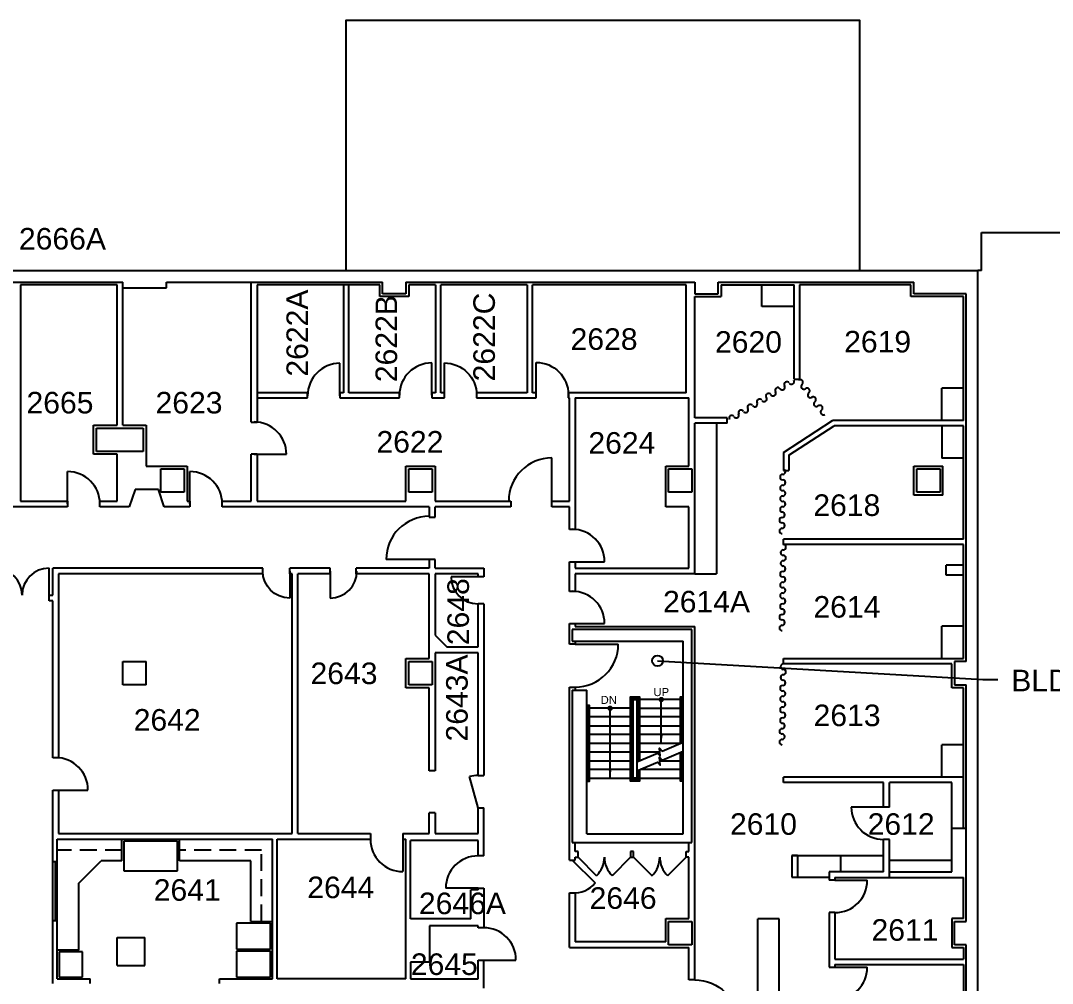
# Model space of a CAD drawing. Header units: inches. Extents: x 338 to 7662, y 1527 to 4766.
# Drawn here: x 2605 to 3754, y 3694 to 4766 of the extents above; entities that cross this region are included whole.
import ezdxf

# ---------------------------------------------------------------- set-up
doc = ezdxf.new("R2010")
doc.units = ezdxf.units.IN
doc.header["$LTSCALE"] = 150
doc.header["$MEASUREMENT"] = 0
doc.linetypes.add('HIDDEN2', pattern=[0.1875, 0.125, -0.0625])
doc.layers.get('0').update_dxf_attribs({"linetype": 'CONTINUOUS'})
for name, color, linetype in [('A-ANNO-TEXT', 4, 'CONTINUOUS'), ('A-ANNO-TEXT-STAIR', 4, 'CONTINUOUS'), ('A-ANNO-TX192', 4, 'CONTINUOUS'), ('A-COLS', 5, 'CONTINUOUS'), ('A-DOOR', 2, 'CONTINUOUS'), ('A-FLOR-CASE', 3, 'CONTINUOUS'), ('A-FLOR-CASE-UPPR', 3, 'HIDDEN2'), ('A-FLOR-HRAL', 1, 'CONTINUOUS'), ('A-FLOR-STRS', 2, 'CONTINUOUS'), ('A-FURN-EQUIP', 3, 'CONTINUOUS'), ('A-GLAZ', 2, 'CONTINUOUS'), ('A-GLAZ-SILL', 1, 'CONTINUOUS'), ('A-ROOF-LEVL-THICK', 3, 'CONTINUOUS'), ('A-WALL-FULL', 6, 'CONTINUOUS')]:
    doc.layers.add(name, color=color, linetype=linetype)
doc.styles.add('ARIAL', font='arial.ttf')
doc.styles.get("Standard").update_dxf_attribs({"font": 'simplex'})
doc.dimstyles.new('DIM-96', dxfattribs={"dimscale": 96, "dimtxt": 0.18, "dimasz": 0.09375, "dimexe": 0.18, "dimexo": 0.0625, "dimgap": 0.09, "dimtad": 0, "dimtih": 1, "dimtoh": 1, "dimdec": 4, "dimzin": 0, "dimdsep": 46, "dimlunit": 4, "dimtxsty": 'Standard', "dimblk": 'ARCHTICK', "dimcen": 0.09, "dimadec": 0, "dimazin": 0, "dimtfac": 1, "dimtdec": 4, "dimtofl": 0, "dimtmove": 2, "dimatfit": 3, "dimfxl": 0, "dimtolj": 1, "dimtzin": 0, "dimarcsym": 0})
doc.dimstyles.new('DIM1-4', dxfattribs={"dimscale": 48, "dimtxt": 0.09375, "dimasz": 0.125, "dimexe": 0.125, "dimexo": 0.09375, "dimgap": 0, "dimtad": 1, "dimdec": 6, "dimzin": 7, "dimdsep": 46, "dimlunit": 4, "dimtxsty": 'Standard', "dimsah": 1, "dimcen": 2.25, "dimdle": 1.5, "dimadec": 0, "dimazin": 0, "dimtfac": 1, "dimtdec": 6, "dimtix": 1, "dimtofl": 0, "dimtmove": 2, "dimatfit": 3, "dimfxl": 0, "dimtolj": 1, "dimtzin": 3, "dimarcsym": 0})

# ---------------------------------------------------------------- blocks, each defined once
blk = doc.blocks.new('RDOOR', base_point=(6216, 3180))
blk.add_line((6216, 3180), (6216, 3192))
blk.add_arc((6216, 3180), 12, 90, 180)
blk = doc.blocks.new('LDOOR', base_point=(5988, 1992))
blk.add_line((5988, 1992), (5988, 2004))
blk.add_arc((5988, 1992), 12, 0, 90)
blk = doc.blocks.new('TSTDOOR')
blk.add_line((0, 0), (0, 1))
blk.add_arc((0, 0), 1, 0, 90)
blk = doc.blocks.new('_ArchTick')
at = {"color": 0, "linetype": 'ByBlock', "const_width": 0.15}
blk.add_lwpolyline([(-0.5, -0.5), (0.5, 0.5)], dxfattribs=at)

msp = doc.modelspace()

# ---------------------------------------------------------------- linework, layer by layer
at = {"layer": 'A-ANNO-TEXT', "const_width": 3}
for points in [[(3316.9, 4010.2, 1), (3319.9, 4010.2, 1)], [(3259.9, 4000.5, 1), (3262.9, 4000.5, 1)]]:
    msp.add_lwpolyline(points, format="xyb", close=True, dxfattribs=at)
at = {"layer": 'A-ANNO-TEXT', "linetype": 'Continuous'}
for points in [[(3291, 3940.7), (3314, 3950.6), (3317, 3947.4), (3316.5, 3956.1), (3319.5, 3952.9), (3342.8, 3962.9)], [(3291, 3930.7), (3314, 3940.5), (3317, 3937.3), (3316.5, 3946.1), (3319.5, 3942.9), (3342.8, 3952.8)]]:
    msp.add_lwpolyline(points, dxfattribs=at)
at = {"layer": 'A-COLS'}
for p, q in [((2761, 4241), (2761, 4267)), ((2761, 4267), (2787, 4267)), ((2787, 4267), (2787, 4241)), ((3037.3, 4267), (3063.3, 4267)), ((3037.3, 4241), (3037.3, 4267)), ((3063.3, 4267), (3063.3, 4241)), ((3326.5, 4267), (3352.5, 4267)), ((3326.5, 4241), (3326.5, 4267)), ((3352.5, 4267), (3352.5, 4241)), ((3602.8, 4241), (3602.8, 4267)), ((3602.8, 4267), (3628.8, 4267)), ((3628.8, 4267), (3628.8, 4241)), ((2787, 4241), (2761, 4241)), ((3063.3, 4241), (3037.3, 4241)), ((3352.5, 4241), (3326.5, 4241)), ((3628.8, 4241), (3602.8, 4241)), ((2718.8, 4026.5), (2718.8, 4052.5)), ((2718.8, 4052.5), (2744.8, 4052.5)), ((2744.8, 4026.5), (2744.8, 4052.5)), ((3037.3, 4052.5), (3063.3, 4052.5)), ((3037.3, 4026.5), (3037.3, 4052.5)), ((3063.3, 4052.5), (3063.3, 4026.5)), ((2744.8, 4026.5), (2718.8, 4026.5)), ((3063.3, 4026.5), (3037.3, 4026.5)), ((3326.5, 3763.2), (3352.5, 3763.2)), ((3326.5, 3737.2), (3326.5, 3763.2)), ((3352.5, 3763.2), (3352.5, 3737.2)), ((3352.5, 3737.2), (3326.5, 3737.2))]:
    msp.add_line(p, q, dxfattribs=at)
at = {"layer": 'A-DOOR'}
for p, q in [((2636.6, 4126.5), (2636.6, 4156.5)), ((3114.3, 3889.7), (3104.9, 3924.5)), ((3565.9, 3890.5), (3529.9, 3890.5)), ((3219.3, 3831.5), (3244.7, 3806)), ((3225.8, 3834.8), (3246.4, 3814.1)), ((3284.2, 3834.8), (3263.6, 3814.1)), ((3287.5, 3834.8), (3308.2, 3814.1)), ((3346, 3834.8), (3325.3, 3814.1)), ((3511.8, 3809), (3547.8, 3809)), ((3120.6, 3720.2), (3156.6, 3720.2)), ((3511.8, 3712.2), (3547.8, 3712.2))]:
    msp.add_line(p, q, dxfattribs=at)
for centre, radius, start, end in [((3463.3, 4364.2), 3, 212.4047, 32.4047), ((3473.2, 4363.3), 3, 308.3907, 128.3907), ((3448.1, 4354.5), 3, 32.4047, 212.4047), ((3453.1, 4357.8), 3, 212.4047, 32.4047), ((3458.2, 4361), 3, 32.4047, 212.4047), ((3477, 4358.6), 3, 128.3907, 308.3907), ((3480.7, 4353.9), 3, 308.3907, 128.3907), ((3427.8, 4341.7), 3, 32.4047, 212.4047), ((3432.9, 4344.9), 3, 212.4047, 32.4047), ((3437.9, 4348.1), 3, 32.4047, 212.4047), ((3443, 4351.3), 3, 212.4047, 32.4047), ((3484.4, 4349.2), 3, 128.3907, 308.3907), ((3487.6, 4344.1), 3, 308.3907, 128.3907), ((3407.2, 4329.4), 3, 32.4047, 212.4047), ((3412.3, 4332.6), 3, 212.4047, 32.4047), ((3417.4, 4335.8), 3, 32.4047, 212.4047), ((3422.4, 4339.1), 3, 212.4047, 32.4047), ((3491.3, 4339.4), 3, 128.3907, 308.3907), ((3495, 4334.7), 3, 308.3907, 128.3907), ((3498.8, 4330), 3, 128.3907, 308.3907), ((3396.8, 4323.6), 3, 32.4047, 212.4047), ((3401.9, 4326.8), 3, 212.4047, 32.4047), ((3453.6, 4263.8), 3, 270, 90), ((3453.6, 4257.8), 3, 90, 270), ((3453.6, 4251.8), 3, 270, 90), ((3453.6, 4245.8), 3, 90, 270), ((3453.6, 4239.8), 3, 270, 90), ((3453.6, 4233.8), 3, 90, 270), ((3453.6, 4227.8), 3, 270, 90), ((3453.6, 4221.8), 3, 90, 270), ((3452.9, 4215.9), 3, 270, 90), ((3452.9, 4209.9), 3, 90, 270), ((3452.9, 4203.9), 3, 270, 90), ((3452.9, 4197.9), 3, 90, 270), ((3454.2, 4179.8), 3, 270, 90), ((3454.2, 4173.8), 3, 90, 270), ((3454.2, 4167.8), 3, 270, 90), ((3454.2, 4161.8), 3, 90, 270), ((2576.6, 4126.5), 30, 0, 90), ((2636.6, 4126.5), 30, 90, 180), ((3453.6, 4149.8), 3, 90, 270), ((3453.6, 4155.8), 3, 270, 90), ((3453.6, 4137.8), 3, 90, 270), ((3453.6, 4143.8), 3, 270, 90), ((3453.6, 4125.8), 3, 90, 270), ((3453.6, 4131.8), 3, 270, 90), ((3453.6, 4113.8), 3, 90, 270), ((3453.6, 4119.8), 3, 270, 90), ((3452.9, 4101.9), 3, 90, 270), ((3452.9, 4107.9), 3, 270, 90), ((3452.9, 4089.9), 3, 90, 270), ((3452.9, 4095.9), 3, 270, 90), ((3454.2, 4046.8), 3, 90, 270), ((3454.2, 4034.8), 3, 90, 270), ((3454.2, 4040.8), 3, 270, 90), ((3453.6, 4022.8), 3, 90, 270), ((3453.6, 4028.8), 3, 270, 90), ((3453.6, 4010.8), 3, 90, 270), ((3453.6, 4016.8), 3, 270, 90), ((3453.6, 3998.8), 3, 90, 270), ((3453.6, 4004.8), 3, 270, 90), ((3453.6, 3986.8), 3, 90, 270), ((3453.6, 3992.8), 3, 270, 90), ((3452.9, 3974.9), 3, 90, 270), ((3452.9, 3980.9), 3, 270, 90), ((3452.9, 3962.9), 3, 90, 270), ((3452.9, 3968.9), 3, 270, 90), ((3114.3, 3889.7), 36, 90, 105), ((3565.9, 3890.5), 36, 180, 270), ((3225.8, 3834.8), 29.2, 315, 0), ((3284.2, 3834.8), 29.2, 180, 225), ((3287.5, 3834.8), 29.2, 315, 0), ((3346, 3834.8), 29.2, 180, 225), ((3221.1, 3825.5), 30.6, 266.5431, 320.438), ((3511.8, 3809), 36, 270, 0), ((3120.6, 3720.2), 36, 0, 90), ((3511.8, 3712.2), 36, 270, 0)]:
    msp.add_arc(centre, radius, start, end, dxfattribs=at)
at = {"layer": 'A-FLOR-CASE'}
for p, q in [((3654.8, 4356.8), (3630.8, 4356.8)), ((3630.8, 4320.8), (3630.8, 4356.8)), ((3379.8, 4317.8), (3379.8, 4150)), ((3630.8, 4314.8), (3630.8, 4278.8)), ((3654.8, 4278.8), (3630.8, 4278.8)), ((3355.7, 4150), (3379.8, 4150)), ((3630.8, 4055.8), (3630.8, 4091.8)), ((3654.8, 4091.8), (3630.8, 4091.8)), ((3654.8, 3959.8), (3630.8, 3959.8)), ((3630.8, 3923.8), (3630.8, 3959.8)), ((2717.8, 3830.7), (2717.8, 3854.7)), ((2781.8, 3830.7), (2781.8, 3854.7)), ((2669.8, 3805.9), (2694.6, 3830.7)), ((2717.8, 3830.7), (2694.6, 3830.7)), ((2861.3, 3830.7), (2781.8, 3830.7)), ((2861.3, 3763.2), (2861.3, 3830.7)), ((3463.8, 3836.5), (3565.9, 3836.5)), ((3517.9, 3836.5), (3517.9, 3818.5)), ((3641.8, 3831.2), (3572.4, 3831.2)), ((2669.8, 3731.2), (2669.8, 3805.9)), ((3463.8, 3812.5), (3505.3, 3812.5)), ((2861.3, 3763.2), (2885.3, 3763.2)), ((3425.8, 3646.2), (3425.8, 3766.2)), ((3449.8, 3766.2), (3425.8, 3766.2)), ((3449.8, 3646.2), (3449.8, 3766.2)), ((2669.8, 3731.2), (2645.8, 3731.2))]:
    msp.add_line(p, q, dxfattribs=at)
at = {"layer": 'A-FLOR-CASE-UPPR'}
for p, q in [((2717.8, 3842.7), (2645.8, 3842.7)), ((2873.3, 3842.7), (2781.8, 3842.7)), ((2873.3, 3763.2), (2873.3, 3842.7))]:
    msp.add_line(p, q, dxfattribs=at)
at = {"layer": 'A-FLOR-HRAL'}
for points in [[(3294, 3931.9), (3294, 3919.5), (3284.2, 3919.5), (3284.2, 4013.2), (3294, 4013.2), (3294, 3942)], [(3292.5, 3931.3), (3292.5, 3921), (3285.8, 3921), (3285.8, 4011.8), (3292.5, 4011.8), (3292.5, 3941.4)], [(3339.8, 3961.6), (3339.8, 4013.2), (3342.8, 4013.2)], [(3341.2, 3962.2), (3341.2, 4011.8), (3342.8, 4011.8)], [(3235.5, 3919.5), (3238.5, 3919.5), (3238.5, 4003.5), (3235.5, 4003.5)], [(3235.5, 3921), (3237, 3921), (3237, 4002), (3235.5, 4002)], [(3342.8, 3921), (3341.2, 3921), (3341.2, 3952.2)], [(3342.8, 3919.5), (3339.8, 3919.5), (3339.8, 3951.6)]]:
    msp.add_lwpolyline(points, dxfattribs=at)
at = {"layer": 'A-FLOR-STRS'}
for p, q in [((3291, 4010.2), (3292.5, 4010.2)), ((3339.8, 4010.2), (3294, 4010.2)), ((3342.8, 4010.2), (3341.2, 4010.2)), ((3237, 4000.5), (3235.5, 4000.5)), ((3284.2, 4000.5), (3238.5, 4000.5)), ((3287.2, 4000.5), (3285.8, 4000.5)), ((3291, 4000.5), (3292.5, 4000.5)), ((3294, 4000.5), (3339.8, 4000.5)), ((3341.2, 4000.5), (3342.8, 4000.5)), ((3235.5, 3990.8), (3237, 3990.8)), ((3284.2, 3990.8), (3238.5, 3990.8)), ((3287.2, 3990.8), (3285.8, 3990.8)), ((3292.5, 3990.8), (3291, 3990.8)), ((3339.8, 3990.8), (3294, 3990.8)), ((3342.8, 3990.8), (3341.2, 3990.8)), ((3237, 3981), (3235.5, 3981)), ((3238.5, 3981), (3284.2, 3981)), ((3285.8, 3981), (3287.2, 3981)), ((3291, 3981), (3292.5, 3981)), ((3294, 3981), (3339.8, 3981)), ((3341.2, 3981), (3342.8, 3981)), ((3235.5, 3971.2), (3237, 3971.2)), ((3284.2, 3971.2), (3238.5, 3971.2)), ((3287.2, 3971.2), (3285.8, 3971.2)), ((3292.5, 3971.2), (3291, 3971.2)), ((3339.8, 3971.2), (3294, 3971.2)), ((3342.8, 3971.2), (3341.2, 3971.2)), ((3237, 3961.5), (3235.5, 3961.5)), ((3238.5, 3961.5), (3284.2, 3961.5)), ((3285.8, 3961.5), (3287.2, 3961.5)), ((3291, 3961.5), (3292.5, 3961.5)), ((3294, 3961.5), (3339.5, 3961.5)), ((3237, 3951.8), (3235.5, 3951.8)), ((3237, 3942), (3235.5, 3942)), ((3284.2, 3951.8), (3238.5, 3951.8)), ((3238.5, 3942), (3284.2, 3942)), ((3287.2, 3951.8), (3285.8, 3951.8)), ((3285.8, 3942), (3287.2, 3942)), ((3292.5, 3951.8), (3291, 3951.8)), ((3316.8, 3951.8), (3294, 3951.8)), ((3316.7, 3942), (3339.8, 3942)), ((3341.2, 3951.8), (3342.8, 3951.8)), ((3341.2, 3942), (3342.8, 3942)), ((3235.5, 3932.2), (3237, 3932.2)), ((3284.2, 3932.2), (3238.5, 3932.2)), ((3287.2, 3932.2), (3285.8, 3932.2)), ((3339.8, 3932.2), (3294.7, 3932.2)), ((3342.8, 3932.2), (3341.2, 3932.2)), ((3237, 3922.5), (3235.5, 3922.5)), ((3238.5, 3922.5), (3284.2, 3922.5)), ((3287.2, 3922.5), (3285.8, 3922.5)), ((3291, 3922.5), (3292.5, 3922.5)), ((3294, 3922.5), (3339.8, 3922.5)), ((3341.2, 3922.5), (3342.8, 3922.5))]:
    msp.add_line(p, q, dxfattribs=at)
msp.add_lwpolyline([(3287.2, 3922.5), (3287.2, 4010.2), (3291, 4010.2), (3291, 3922.5)], close=True, dxfattribs=at)
at = {"layer": 'A-FURN-EQUIP'}
for p, q in [((2719.8, 3852.7), (2719.8, 3819.7)), ((2779.8, 3852.7), (2719.8, 3852.7)), ((2779.8, 3819.7), (2779.8, 3852.7)), ((2719.8, 3819.7), (2779.8, 3819.7)), ((2883.3, 3761.2), (2845.3, 3761.2)), ((2845.3, 3761.2), (2845.3, 3732.2)), ((2883.3, 3732.2), (2883.3, 3761.2)), ((2673.8, 3729.2), (2647.8, 3729.2)), ((2647.8, 3729.2), (2647.8, 3701.2)), ((2673.8, 3701.2), (2673.8, 3729.2)), ((2845.3, 3732.2), (2883.3, 3732.2)), ((2883.3, 3730.2), (2845.3, 3730.2)), ((2845.3, 3730.2), (2845.3, 3701.2)), ((2883.3, 3701.2), (2883.3, 3730.2)), ((2647.8, 3701.2), (2673.8, 3701.2)), ((2845.3, 3701.2), (2883.3, 3701.2))]:
    msp.add_line(p, q, dxfattribs=at)
at = {"layer": 'A-GLAZ'}
msp.add_line((2643.3, 3829.7), (2643.3, 3763.7), dxfattribs=at)
at = {"layer": 'A-GLAZ-SILL'}
for p, q in [((2640.8, 3763.7), (2640.8, 3829.7)), ((2645.8, 3763.7), (2645.8, 3829.7))]:
    msp.add_line(p, q, dxfattribs=at)
at = {"layer": 'A-ROOF-LEVL-THICK'}
for p, q in [((3675, 4488), (3675, 4530)), ((3675, 4530), (4141.6, 4530)), ((3675, 4488), (3671, 4488))]:
    msp.add_line(p, q, dxfattribs=at)
msp.add_lwpolyline([(3539.5, 4488), (3539.5, 4766), (2967.3, 4766), (2967.3, 4488)], dxfattribs=at)
at = {"layer": 'A-WALL-FULL'}
for p, q in [((2439.3, 4488), (3671, 4488)), ((3671, 3311.5), (3671, 4488)), ((2569.3, 4475), (2718.8, 4475)), ((2712.3, 4471.8), (2605, 4471.8)), ((2605, 4471.8), (2605, 4231.2)), ((2712.3, 4315.8), (2712.3, 4471.8)), ((2718.8, 4315.8), (2718.8, 4475)), ((2767.5, 4475), (3008, 4475)), ((2767.5, 4468.5), (2767.5, 4475)), ((2861.8, 4319), (2861.8, 4475)), ((3004.8, 4471.8), (2868.3, 4471.8)), ((2868.3, 4471.8), (2868.3, 4319)), ((2964.5, 4471.8), (2964.5, 4351.5)), ((2970.5, 4351.5), (2970.5, 4471.8)), ((3004.8, 4458.8), (3004.8, 4471.8)), ((3008, 4462), (3008, 4475)), ((3034, 4475), (3355.7, 4475)), ((3034, 4475), (3034, 4462)), ((3037.3, 4471.8), (3037.3, 4458.8)), ((3066.8, 4471.8), (3037.3, 4471.8)), ((3066.8, 4471.8), (3066.8, 4351.5)), ((3072.8, 4351.5), (3072.8, 4471.8)), ((3169, 4471.8), (3072.8, 4471.8)), ((3169, 4471.8), (3169, 4351.5)), ((3346, 4471.8), (3175, 4471.8)), ((3175, 4351.5), (3175, 4471.8)), ((3346, 4351.5), (3346, 4471.8)), ((3355.7, 4475), (3355.7, 4462)), ((3381.8, 4475), (3599.5, 4475)), ((3381.8, 4462), (3381.8, 4475)), ((3385, 4471.8), (3466.3, 4471.8)), ((3385, 4471.8), (3385, 4458.8)), ((3430.3, 4447.8), (3430.3, 4471.8)), ((3466.3, 4366.8), (3466.3, 4471.8)), ((3596.3, 4471.8), (3472.3, 4471.8)), ((3472.3, 4471.8), (3472.3, 4366.8)), ((3596.3, 4458.8), (3596.3, 4471.8)), ((3599.5, 4462), (3599.5, 4475)), ((2718.8, 4468.5), (2767.5, 4468.5)), ((3037.3, 4458.8), (3004.8, 4458.8)), ((3034, 4462), (3008, 4462)), ((3355.7, 4462), (3381.8, 4462)), ((3355.7, 4458.8), (3385, 4458.8)), ((3355.7, 4323.8), (3355.7, 4458.8)), ((3654.8, 4458.8), (3596.3, 4458.8)), ((3658, 4462), (3599.5, 4462)), ((3654.8, 4320.8), (3654.8, 4458.8)), ((3658, 4052.5), (3658, 4462)), ((3466.3, 4447.8), (3430.3, 4447.8)), ((3466.3, 4366.8), (3472.3, 4366.8)), ((2924.5, 4351.5), (2868.3, 4351.5)), ((2868.3, 4346), (2924.5, 4346)), ((2924.5, 4346), (2924.5, 4351.5)), ((2960.5, 4351.5), (2960.5, 4346)), ((2964.5, 4351.5), (2960.5, 4351.5)), ((2960.5, 4346), (3026.8, 4346)), ((3026.8, 4351.5), (2970.5, 4351.5)), ((3026.8, 4346), (3026.8, 4351.5)), ((3066.8, 4351.5), (3062.8, 4351.5)), ((3062.8, 4351.5), (3062.8, 4346)), ((3062.8, 4346), (3076.8, 4346)), ((3076.8, 4351.5), (3072.8, 4351.5)), ((3076.8, 4346), (3076.8, 4351.5)), ((3169, 4351.5), (3112.8, 4351.5)), ((3112.8, 4351.5), (3112.8, 4346)), ((3112.8, 4346), (3179, 4346)), ((3179, 4351.5), (3175, 4351.5)), ((3179, 4346), (3179, 4351.5)), ((3214.8, 4351.5), (3214.8, 4346)), ((3346, 4351.5), (3214.8, 4351.5)), ((3214.8, 4346), (3216, 4346)), ((3215, 4351.5), (3215, 4346)), ((3216, 4231.2), (3216, 4346)), ((3222.5, 4346), (3222.5, 4199.4)), ((3222.5, 4346), (3349.2, 4346)), ((3349.2, 4270.2), (3349.2, 4346)), ((3391.8, 4323.8), (3355.7, 4323.8)), ((3391.8, 4317.8), (3391.8, 4323.8)), ((3454.3, 4285.4), (3509.1, 4320.8)), ((3654.8, 4320.8), (3509.1, 4320.8)), ((2686.3, 4283.2), (2686.3, 4315.8)), ((2686.3, 4315.8), (2712.3, 4315.8)), ((2689.5, 4286.5), (2689.5, 4312.5)), ((2689.5, 4312.5), (2741.5, 4312.5)), ((2718.8, 4315.8), (2744.8, 4315.8)), ((2741.5, 4312.5), (2741.5, 4286.5)), ((2744.8, 4315.8), (2744.8, 4270.2)), ((2861.8, 4319), (2868.3, 4319)), ((3355.7, 4150), (3355.7, 4317.8)), ((3391.8, 4317.8), (3355.7, 4317.8)), ((3460.3, 4282.1), (3510.8, 4314.8)), ((3654.8, 4314.8), (3510.8, 4314.8)), ((3654.8, 4188.8), (3654.8, 4314.8)), ((2741.5, 4286.5), (2689.5, 4286.5)), ((3454.3, 4285.4), (3454.3, 4265.2)), ((2712.3, 4283.2), (2686.3, 4283.2)), ((2712.3, 4231.2), (2712.3, 4283.2)), ((2861.8, 4231.2), (2861.8, 4283.2)), ((2868.3, 4283.2), (2861.8, 4283.2)), ((2868.3, 4283.2), (2868.3, 4231.2)), ((3460.3, 4282.1), (3460.3, 4265.2)), ((2744.8, 4270.2), (2790.3, 4270.2)), ((2790.3, 4270.2), (2790.3, 4231.2)), ((3034, 4231.2), (3034, 4270.2)), ((3034, 4270.2), (3066.5, 4270.2)), ((3066.5, 4270.2), (3066.5, 4231.2)), ((3323.3, 4270.2), (3349.2, 4270.2)), ((3323.3, 4224.8), (3323.3, 4270.2)), ((3454.3, 4265.2), (3460.3, 4265.2)), ((3599.5, 4237.8), (3599.5, 4270.2)), ((3599.5, 4270.2), (3632, 4270.2)), ((3632, 4237.8), (3632, 4270.2)), ((2732.5, 4244.2), (2726, 4224.8)), ((2758.5, 4244.2), (2732.5, 4244.2)), ((2765, 4224.8), (2758.5, 4244.2)), ((2605, 4231.2), (2657.3, 4231.2)), ((2657.3, 4231.2), (2657.3, 4224.8)), ((2693, 4224.8), (2693, 4231.2)), ((2693, 4231.2), (2712.3, 4231.2)), ((2790.3, 4231.2), (2793.5, 4231.2)), ((2793.5, 4231.2), (2793.5, 4224.8)), ((2829.3, 4224.8), (2829.3, 4231.2)), ((2829.3, 4231.2), (2861.8, 4231.2)), ((2868.3, 4231.2), (3034, 4231.2)), ((3066.5, 4231.2), (3151, 4231.2)), ((3151, 4231.2), (3151, 4224.8)), ((3196.5, 4224.8), (3196.5, 4231.2)), ((3196.5, 4231.2), (3216, 4231.2)), ((3632, 4237.8), (3599.5, 4237.8)), ((2657.3, 4224.8), (2543.3, 4224.8)), ((2726, 4224.8), (2693, 4224.8)), ((2793.5, 4224.8), (2765, 4224.8)), ((3060, 4224.8), (2829.3, 4224.8)), ((3060, 4224.8), (3060, 4213.4)), ((3151, 4224.8), (3066.5, 4224.8)), ((3066.5, 4213.4), (3066.5, 4224.8)), ((3216, 4224.8), (3196.5, 4224.8)), ((3216, 4199.4), (3216, 4224.8)), ((3349.2, 4224.8), (3323.3, 4224.8)), ((3349.2, 4156.5), (3349.2, 4224.8)), ((3060, 4213.4), (3066.5, 4213.4)), ((3222.5, 4199.4), (3216, 4199.4)), ((3654.8, 4188.8), (3454.3, 4188.8)), ((3454.3, 4182.8), (3454.3, 4188.8)), ((3654.8, 4182.8), (3454.3, 4182.8)), ((3654.8, 4055.8), (3654.8, 4182.8)), ((3066.5, 4166.2), (3060, 4166.2)), ((3060, 4166.2), (3060, 4156.5)), ((3066.5, 4156.5), (3066.5, 4166.2)), ((3216, 4130.5), (3216, 4163.7)), ((3216, 4163.7), (3222.5, 4163.7)), ((3222.5, 4163.7), (3222.5, 4156.5)), ((3654.8, 4159.8), (3635.8, 4159.8)), ((3635.8, 4148.8), (3635.8, 4159.8)), ((2874.7, 4156.5), (2640.8, 4156.5)), ((2640.8, 4126.5), (2640.8, 4156.5)), ((2874.7, 4150), (2647.3, 4150)), ((2647.3, 4150), (2647.3, 3945.2)), ((2874.7, 4150), (2874.7, 4156.5)), ((2949.5, 4156.5), (2904.6, 4156.5)), ((2907.3, 4150), (2904.6, 4150)), ((2907.3, 3861.2), (2907.3, 4150)), ((2913.8, 3861.2), (2913.8, 4150)), ((2949.5, 4150), (2913.8, 4150)), ((2949.5, 4150), (2949.5, 4156.5)), ((3060, 4156.5), (2978.8, 4156.5)), ((2978.8, 4150), (2978.8, 4156.5)), ((3060, 4150), (2978.8, 4150)), ((3060, 4055.8), (3060, 4150)), ((3066.5, 4156.5), (3120.8, 4156.5)), ((3066.5, 4150), (3066.5, 4081.8)), ((3114.3, 4150), (3066.5, 4150)), ((3114.3, 4146.8), (3114.3, 4150)), ((3120.8, 4156.5), (3120.8, 4146.8)), ((3222.5, 4156.5), (3349.2, 4156.5)), ((3355.7, 4150), (3222.5, 4150)), ((3222.5, 4150), (3222.5, 4130.5)), ((3654.8, 4148.8), (3635.8, 4148.8)), ((3120.8, 4146.8), (3114.3, 4146.8)), ((2636.6, 4126.5), (2640.8, 4126.5)), ((2636.6, 4120), (2636.6, 4126.5)), ((3222.5, 4130.5), (3216, 4130.5)), ((2640.8, 4120), (2636.6, 4120)), ((2640.8, 3945.2), (2640.8, 4120)), ((3114.3, 4068.8), (3114.3, 4116.8)), ((3120.8, 4116.8), (3114.3, 4116.8)), ((3120.8, 4116.8), (3120.8, 3925.8)), ((3216, 4072), (3216, 4094.8)), ((3216, 4094.8), (3222.5, 4094.8)), ((3222.5, 4094.8), (3222.5, 4091.5)), ((3222.5, 4091.5), (3355.7, 4091.5)), ((3355.7, 3698.2), (3355.7, 4091.5)), ((3066.5, 4081.8), (3079.5, 4068.8)), ((3352.5, 4088.2), (3219.3, 4088.2)), ((3219.3, 4088.2), (3219.3, 4075.2)), ((3352.5, 3851), (3352.5, 4088.2)), ((3079.5, 4068.8), (3114.3, 4068.8)), ((3222.5, 4072), (3216, 4072)), ((3219.3, 4075.2), (3342.8, 4075.2)), ((3222.5, 4075.2), (3222.5, 4072)), ((3342.8, 3860.8), (3342.8, 4075.2)), ((3034, 4023.1), (3034, 4055.8)), ((3034, 4055.8), (3060, 4055.8)), ((3066.5, 4062.2), (3066.5, 3930.7)), ((3114.3, 4062.2), (3066.5, 4062.2)), ((3114.3, 3925.8), (3114.3, 4062.2)), ((3454.3, 4055.8), (3654.8, 4055.8)), ((3454.3, 4049.8), (3454.3, 4055.8)), ((3641.8, 4049.8), (3454.3, 4049.8)), ((3641.8, 4023.2), (3641.8, 4049.8)), ((3658, 4052.5), (3645, 4052.5)), ((3645, 4052.5), (3645, 4026.5)), ((3060, 4023.1), (3034, 4023.1)), ((3060, 3930.7), (3060, 4023.1)), ((3216, 4024), (3222.5, 4024)), ((3216, 3831.5), (3216, 4024)), ((3222.5, 4024), (3222.5, 4020.8)), ((3654.8, 4023.2), (3641.8, 4023.2)), ((3645, 4026.5), (3658, 4026.5)), ((3654.8, 3867.2), (3654.8, 4023.2)), ((3658, 3763.2), (3658, 4026.5)), ((3219.3, 4020.8), (3219.3, 3851)), ((3219.3, 4020.8), (3235.5, 4020.8)), ((3235.5, 3860.8), (3235.5, 4020.8)), ((2647.3, 3945.2), (2640.8, 3945.2)), ((3066.5, 3930.7), (3060, 3930.7)), ((3114.3, 3925.8), (3120.8, 3925.8)), ((3654.8, 3923.8), (3454.3, 3923.8)), ((3454.3, 3917.8), (3454.3, 3923.8)), ((3565.9, 3917.8), (3454.3, 3917.8)), ((3565.9, 3890.5), (3565.9, 3917.8)), ((3641.8, 3917.8), (3572.4, 3917.8)), ((3572.4, 3890.5), (3572.4, 3917.8)), ((3641.8, 3818.5), (3641.8, 3917.8)), ((2640.8, 3909.5), (2647.3, 3909.5)), ((2640.8, 3829.7), (2640.8, 3909.5)), ((2647.3, 3909.5), (2647.3, 3861.2)), ((3060, 3861.2), (3060, 3884.2)), ((3066.5, 3884.2), (3060, 3884.2)), ((3066.5, 3884.2), (3066.5, 3861.2)), ((3114.3, 3889.7), (3120.8, 3889.7)), ((3114.3, 3861.2), (3114.3, 3889.7)), ((3120.8, 3836.2), (3120.8, 3889.7)), ((3572.4, 3890.5), (3565.9, 3890.5)), ((2647.3, 3861.2), (2907.3, 3861.2)), ((2913.8, 3861.2), (2994.5, 3861.2)), ((2994.5, 3861.2), (2994.5, 3854.7)), ((3030.5, 3861.2), (3030.5, 3854.7)), ((3030.5, 3861.2), (3060, 3861.2)), ((3066.5, 3861.2), (3114.3, 3861.2)), ((3235.5, 3860.8), (3342.8, 3860.8)), ((3641.8, 3867.2), (3658, 3867.2)), ((2645.8, 3829.7), (2645.8, 3854.7)), ((2645.8, 3854.7), (2885.3, 3854.7)), ((2885.3, 3699.2), (2885.3, 3854.7)), ((2890.8, 3699.2), (2890.8, 3854.7)), ((2890.8, 3854.7), (2994.5, 3854.7)), ((3030.5, 3854.7), (3033.8, 3854.7)), ((3033.8, 3699.2), (3033.8, 3854.7)), ((3039.3, 3766.2), (3039.3, 3853.2)), ((3114.3, 3853.2), (3039.3, 3853.2)), ((3114.3, 3836.2), (3114.3, 3853.2)), ((3219.3, 3851), (3352.5, 3851)), ((3222.5, 3841.2), (3222.5, 3851)), ((3349.2, 3841.2), (3349.2, 3851)), ((3565.9, 3818.5), (3565.9, 3854.5)), ((3572.4, 3854.5), (3565.9, 3854.5)), ((3572.4, 3812), (3572.4, 3854.5)), ((3225.8, 3841.2), (3222.5, 3841.2)), ((3225.8, 3834.8), (3225.8, 3841.2)), ((3284.2, 3841.2), (3284.2, 3834.8)), ((3287.5, 3841.2), (3284.2, 3841.2)), ((3287.5, 3834.8), (3287.5, 3841.2)), ((3346, 3834.8), (3346, 3841.2)), ((3346, 3841.2), (3349.2, 3841.2)), ((2645.8, 3829.7), (2640.8, 3829.7)), ((3120.8, 3836.2), (3114.3, 3836.2)), ((3216, 3831.5), (3222.5, 3831.5)), ((3222.5, 3834.8), (3225.8, 3834.8)), ((3222.5, 3831.5), (3222.5, 3834.8)), ((3284.2, 3834.8), (3287.5, 3834.8)), ((3349.2, 3834.8), (3346, 3834.8)), ((3349.2, 3766.5), (3349.2, 3834.8)), ((3463.8, 3836.5), (3463.8, 3812.5)), ((3469.9, 3836.5), (3463.8, 3836.5)), ((3469.9, 3836.5), (3469.9, 3812.5)), ((3565.9, 3818.5), (3505.3, 3818.5)), ((3505.3, 3818.5), (3505.3, 3809)), ((3572.4, 3818.5), (3641.8, 3818.5)), ((3463.8, 3812.5), (3469.9, 3812.5)), ((3511.8, 3809), (3505.3, 3809)), ((3511.8, 3812), (3654.8, 3812)), ((3511.8, 3812), (3511.8, 3809)), ((3654.8, 3766.5), (3654.8, 3812)), ((3114.3, 3798.2), (3106.3, 3798.2)), ((3106.3, 3766.2), (3106.3, 3798.2)), ((3114.3, 3798.2), (3114.3, 3800.2)), ((3114.3, 3800.2), (3120.8, 3800.2)), ((3120.8, 3800.2), (3120.8, 3756.2)), ((3216, 3795), (3222.5, 3795)), ((3216, 3734), (3216, 3795)), ((3222.5, 3795), (3222.5, 3740.5)), ((3505.3, 3773), (3505.3, 3712.2)), ((3511.8, 3773), (3505.3, 3773)), ((3511.8, 3773), (3511.8, 3721.2)), ((2640.8, 3694.2), (2640.8, 3763.7)), ((2645.8, 3763.7), (2640.8, 3763.7)), ((2645.8, 3699.2), (2645.8, 3763.7)), ((3106.3, 3766.2), (3039.3, 3766.2)), ((3114.3, 3758.2), (3060.3, 3758.2)), ((3060.3, 3758.2), (3060.3, 3717.8)), ((3114.3, 3756.2), (3114.3, 3758.2)), ((3323.3, 3766.5), (3349.2, 3766.5)), ((3323.3, 3740.5), (3323.3, 3766.5)), ((3654.8, 3766.5), (3641.8, 3766.5)), ((3641.8, 3766.5), (3641.8, 3734)), ((3645, 3763.2), (3658, 3763.2)), ((3645, 3737.2), (3645, 3763.2)), ((3120.8, 3756.2), (3114.3, 3756.2)), ((2712.3, 3745.2), (2743.3, 3745.2)), ((2712.3, 3714.2), (2712.3, 3745.2)), ((2743.3, 3714.2), (2743.3, 3745.2)), ((3216, 3734), (3349.2, 3734)), ((3323.3, 3740.5), (3222.5, 3740.5)), ((3349.2, 3698.2), (3349.2, 3734)), ((3641.8, 3734), (3654.8, 3734)), ((3658, 3737.2), (3645, 3737.2)), ((3654.8, 3734), (3654.8, 3721.2)), ((3658, 3100.2), (3658, 3737.2)), ((2712.3, 3714.2), (2743.3, 3714.2)), ((3060.3, 3717.8), (3039.3, 3717.8)), ((3039.3, 3717.8), (3039.3, 3699.2)), ((3114.3, 3699.2), (3114.3, 3720.2)), ((3114.3, 3720.2), (3120.8, 3720.2)), ((3120.8, 3688.8), (3120.8, 3720.2)), ((3505.3, 3712.2), (3511.8, 3712.2)), ((3511.8, 3721.2), (3654.8, 3721.2)), ((3511.8, 3715.2), (3654.8, 3715.2)), ((3511.8, 3715.2), (3511.8, 3712.2)), ((3654.8, 3715.2), (3654.8, 3103.5)), ((2645.8, 3699.2), (2682.3, 3699.2)), ((2682.3, 3694.2), (2682.3, 3699.2)), ((2826.3, 3694.2), (2826.3, 3699.2)), ((2826.3, 3699.2), (2885.3, 3699.2)), ((3033.8, 3699.2), (2890.8, 3699.2)), ((3039.3, 3699.2), (3114.3, 3699.2)), ((3355.7, 3698.2), (3349.2, 3698.2))]:
    msp.add_line(p, q, dxfattribs=at)
msp.add_lwpolyline([(2904.6, 4150), (2904.6, 4156.5)], dxfattribs=at)

# ---------------------------------------------------------------- block references
at = {"layer": 'A-DOOR'}
for name, p, xscale, yscale in [('RDOOR', (2960.5, 4348.5), 3, 3), ('RDOOR', (3062.8, 4349), 3, 3), ('RDOOR', (3076.8, 4349), -3, 3), ('RDOOR', (3179, 4349.5), -3, 3), ('RDOOR', (3196.5, 4231.2), 4, 4), ('LDOOR', (2657.3, 4228), 3, 3), ('LDOOR', (2793.5, 4228), 3, 3)]:
    msp.add_blockref(name, p, dxfattribs=dict(at, xscale=xscale, yscale=yscale))
for name, p, xscale, yscale, rotation in [('RDOOR', (2865, 4283.2), 3, 3, 270), ('LDOOR', (3060, 4166.2), 4, 4, 90), ('RDOOR', (3219.3, 4163.7), 3, 3, 270), ('RDOOR', (2904.6, 4153.2), -2.5, 2.5, 179.9999999999999), ('RDOOR', (2949.5, 4153.2), 2.5, 2.5, 179.9999999999996), ('RDOOR', (3114.3, 4146.8), 2.5, 2.5, 90), ('RDOOR', (3219.3, 4094.8), 3, 3, 270), ('LDOOR', (3222.5, 4072), 4, 4, 270), ('RDOOR', (2644, 3909.5), 3, 3, 270), ('LDOOR', (3030.5, 3854.7), 3, 3, 179.9999999999996), ('LDOOR', (3114.3, 3800.2), 3, 3, 90)]:
    msp.add_blockref(name, p, dxfattribs=dict(at, xscale=xscale, yscale=yscale, rotation=rotation))
at = {"layer": 'A-DOOR', "xscale": -48, "yscale": 48, "zscale": 48, "rotation": 270}
msp.add_blockref('TSTDOOR', (3355.7, 3650.2), dxfattribs=at)

# ---------------------------------------------------------------- texts
at = {"layer": 'A-ANNO-TEXT', "char_height": 9, "width": 47.75, "attachment_point": 8, "style": 'ARIAL'}
for s, insert in [('UP', (3318.4, 4013.9)), ('DN', (3259.9, 4005.3))]:
    msp.add_mtext(s, dxfattribs=dict(at, insert=insert))
at = {"layer": 'A-ANNO-TEXT-STAIR', "style": 'ARIAL'}
msp.add_text('BLDG 68, CTR STAIR', height=24, dxfattribs=at).set_placement((3708.1, 4019.4))
at = {"layer": 'A-ANNO-TX192', "style": 'ARIAL'}
for s, p in [('2666A', (2603.1, 4511.2)), ('2628', (3217.4, 4399.5)), ('2620', (3378.2, 4396.3)), ('2619', (3522, 4396.6)), ('2665', (2611.5, 4328.7)), ('2623', (2755.2, 4328.7)), ('2622', (3001.2, 4285.1)), ('2624', (3237.2, 4283.9)), ('2618', (3487.7, 4214.6)), ('2614A', (3320.3, 4107.2)), ('2614', (3487.8, 4101.4)), ('2643', (2927.8, 4027.4)), ('2642', (2730.9, 3975.6)), ('2613', (3488, 3980.6)), ('2610', (3394.9, 3859.6)), ('2612', (3548.2, 3859.6)), ('2641', (2753.2, 3786.2)), ('2644', (2924.2, 3789.1)), ('2646A', (3048.5, 3771.3)), ('2646', (3238.6, 3777.2)), ('2611', (3552.5, 3741.7)), ('2645', (3039.5, 3703.6))]:
    msp.add_text(s, height=24, dxfattribs=at).set_placement(p)
for s, p in [('2622A', (2925, 4369.7)), ('2622B', (3024.2, 4363.5)), ('2622C', (3133.1, 4364.4)), ('2648', (3104.2, 4070.7)), ('2643A', (3102.8, 3963.5))]:
    msp.add_text(s, height=24, rotation=90, dxfattribs=at).set_placement(p)

# ---------------------------------------------------------------- leaders
at = {"layer": 'A-ANNO-TEXT'}
for points in [[(3318.4, 3961.2), (3318.4, 4010.2)], [(3261.4, 3922.5), (3261.4, 4000.5)]]:
    msp.add_leader(points, dimstyle='DIM-96', override={"dimgap": 0.09, "dimtad": 0}, dxfattribs=at)
at = {"layer": 'A-ANNO-TEXT-STAIR'}
msp.add_leader([(3314.2, 4053.4), (3676.3, 4032.5), (3693.3, 4032.5)], dimstyle='DIM1-4', override={"dimscale": 96, "dimgap": 0, "dimtad": 0, "dimldrblk": 'DotBlank'}, dxfattribs=at)

doc.saveas('drawing.dxf')
